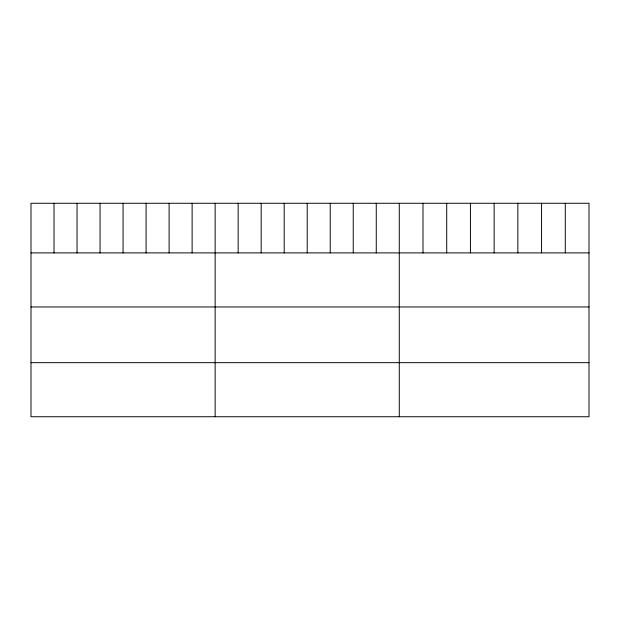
<?xml version="1.0" encoding="UTF-8"?>
<svg xmlns="http://www.w3.org/2000/svg" width="620" height="620" viewBox="0 0 620 620"><rect width="100%" height="100%" fill="white"/><g stroke="black" fill="none" stroke-linecap="round" stroke-linejoin="round"><path stroke-width="0.93" d="M589 252.898L589 416.733L31 416.733L31 203.267L589 203.267L589 252.898L31 252.898M31 306.962L589 306.962M31 362.669L589 362.669M565.285 203.267L565.285 252.898M541.57 203.267L541.57 252.898M517.855 203.267L517.855 252.898M494.14 203.267L494.14 252.898M470.425 203.267L470.425 252.898M446.71 203.267L446.71 252.898M422.995 203.267L422.995 252.898M399.28 203.267L399.28 416.733M376.262 203.267L376.262 252.898M353.245 203.267L353.245 252.898M330.228 203.267L330.228 252.898M307.21 203.267L307.21 252.898M284.192 203.267L284.192 252.898M261.175 203.267L261.175 252.898M238.158 203.267L238.158 252.898M215.14 203.267L215.14 416.733M192.123 203.267L192.123 252.898M169.105 203.267L169.105 252.898M146.088 203.267L146.088 252.898M123.07 203.267L123.07 252.898M100.052 203.267L100.052 252.898M77.035 203.267L77.035 252.898M54.018 203.267L54.018 252.898"/></g></svg>
